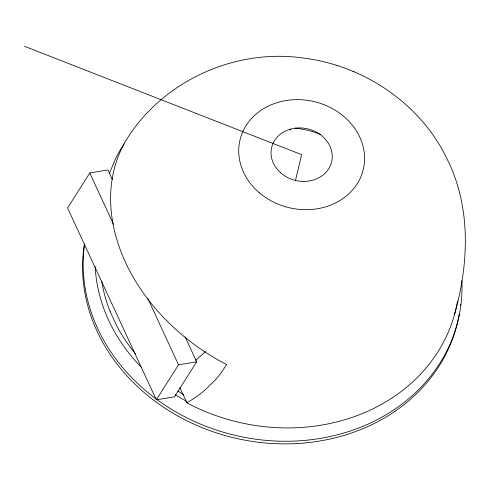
<?xml version="1.0" encoding="UTF-8"?>
<svg xmlns="http://www.w3.org/2000/svg" width="490" height="490" viewBox="0 0 490 490"><rect width="100%" height="100%" fill="white"/><g stroke="black" fill="none" stroke-linecap="round" stroke-linejoin="round"><path stroke-width="0.73" d="M295.446 180.492L301.644 154.662L24.5 46.293M454.371 315.033C468.801 264.533 471.349 207.962 447.505 159.832C421.339 104.456 365.142 66.156 304.829 58.261L304.161 58.169C234.447 47.708 160.61 81.818 124.632 142.657M109.282 173.705L114.041 162.276A221.927 110.164 80.6 0 1 119.468 151.33L124.319 143.429L121.257 149.419A183.768 139.387 32.3 0 0 115.634 235.353L116.271 237.632A184.093 139.632 32.3 0 0 138.731 286.197L140.146 288.347A183.768 139.387 32.3 0 0 218.822 360.364L226.601 364.566L221.609 372.167A221.909 110.152 80.6 0 1 214.92 380.363L205.978 389.158A369.889 183.609 80.6 0 1 187.027 402.609L187.039 402.651M112.424 179.677L107.941 169.981L89.786 172.982L67.608 207.993L156.335 399.822L174.495 396.827L196.668 361.816L185.134 336.881M156.335 399.822L178.513 364.811L196.668 361.816M205.61 351.532L195.62 360.352M186.904 402.731L179.744 387.547M337.236 65.531L337.69 65.691M352.965 71.332L353.964 71.699M186.96 402.878L186.935 402.866A186.047 159.973 13.5 0 0 457.531 301.038M289.786 129.195L290.925 130.138M89.786 172.982L113.49 224.23M147.76 298.33L178.513 364.811M110.244 311.799L116.73 325.819A175.757 151.122 13.5 0 0 135.473 353.841M459.289 313.998A190.769 164.034 13.5 0 1 244.78 440.149A190.769 164.034 13.5 0 1 84.396 244.063M460.637 304.204A190.769 164.034 13.5 0 1 460.478 305.717M320.46 134.407A78.89 67.834 13.5 0 0 314.115 132.116A79.846 68.655 13.5 0 0 294.956 128.16M183.793 394.664A175.794 151.153 13.5 0 1 177.735 390.947M110.25 311.799A175.757 151.128 13.5 0 1 101.736 281.248M461.868 280.623A190.769 164.034 13.5 0 1 264.814 440.259A190.769 164.034 13.5 0 1 84.568 244.443M186.347 401.224A180.975 155.612 13.5 0 1 175.304 394.683M141.788 367.714A178.783 153.725 13.5 0 1 134.321 359.648A180.798 155.459 13.5 0 1 112.045 327.204A179.218 154.099 13.5 0 1 102.918 306.103A180.798 155.459 13.5 0 1 95.329 269.574A178.77 153.719 13.5 0 1 95.146 266.627M280.396 172.603A30.827 26.503 13.5 0 0 331.35 162.888A30.827 26.503 13.5 0 0 293.192 128.496A30.827 26.503 13.5 0 0 280.396 172.603M259.449 192.852A63.382 54.5 13.5 0 0 363.176 169.865A63.382 54.5 13.5 0 0 282.307 101.265A63.382 54.5 13.5 0 0 259.449 192.852"/></g></svg>
